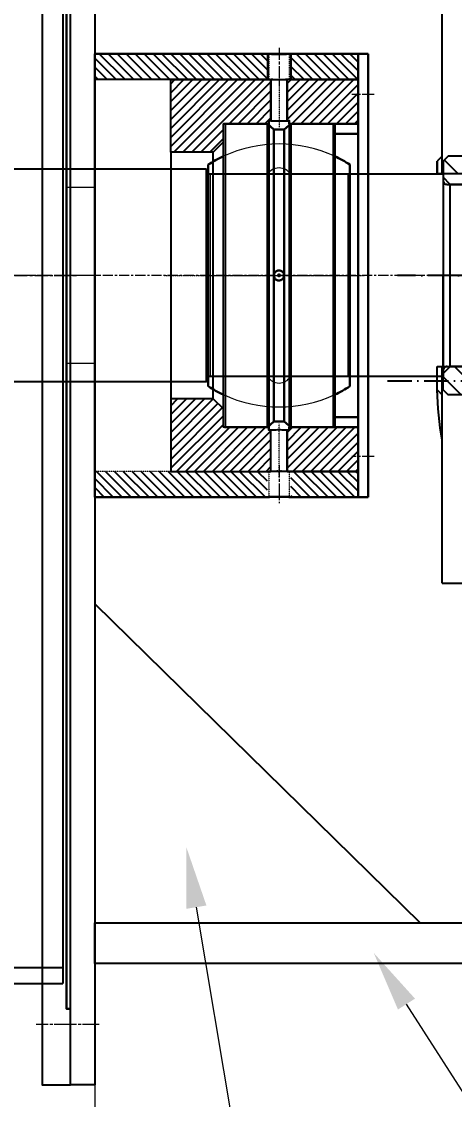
# Model space of a CAD drawing. Header units: inches. Extents: x 36705 to 45095, y -12195 to 29758.
# Drawn here: x 39638 to 39852, y 27892 to 28425 of the extents above; entities that cross this region are included whole.
import ezdxf

# ---------------------------------------------------------------- set-up
doc = ezdxf.new("R2010")
doc.units = ezdxf.units.IN
doc.header["$MEASUREMENT"] = 0
for name, pattern in [('ACAD_ISO10W100', [18, 12, -3, 0, -3]), ('AM_ISO08W050x2', [9, 6, -0.75, 1.5, -0.75]), ('CENTER', [2, 1.25, -0.25, 0.25, -0.25]), ('HIDDEN', [0.375, 0.25, -0.125])]:
    doc.linetypes.add(name, pattern=pattern)
doc.layers.get('Defpoints').update_dxf_attribs({"lineweight": 5})
for name, color, linetype, lineweight in [('2d ConnectionPoints', 7, 'Continuous', 50), ('AM_0', 7, 'Continuous', 30), ('AM_3', 6, 'HIDDEN', 15), ('AM_4', 3, 'Continuous', 15), ('AM_5', 3, 'Continuous', 15), ('AM_7', 4, 'CENTER', 15), ('AM_9', 253, 'Continuous', 0)]:
    doc.layers.add(name, color=color, linetype=linetype, lineweight=lineweight)
doc.layers.add('5剖面线层', color=2, linetype='Continuous')
doc.layers.add('noname', color=250, linetype='Continuous')
doc.styles.add('TCVN', font='times.ttf')
doc.dimstyles.new('Hien', dxfattribs={"dimtxt": 20, "dimasz": 15, "dimexe": 3, "dimexo": 3, "dimgap": 3, "dimtad": 1, "dimtoh": 1, "dimdec": 0, "dimzin": 0, "dimdsep": 46, "dimtxsty": 'TCVN', "dimcen": 0, "dimclrd": 8, "dimclre": 250, "dimclrt": 41, "dimadec": 0, "dimazin": 0, "dimtfac": 1, "dimtdec": 0, "dimtofl": 0, "dimtmove": 1, "dimatfit": 3, "dimfxl": 1, "dimtolj": 1, "dimtzin": 0, "dimlwd": 9, "dimlwe": 9, "dimarcsym": 0})
doc.dimstyles.new('Hien$0', dxfattribs={"dimtxt": 20, "dimasz": 17, "dimexe": 3, "dimexo": 3, "dimgap": 3, "dimtad": 1, "dimtoh": 1, "dimdec": 0, "dimzin": 0, "dimdsep": 46, "dimtxsty": 'TCVN', "dimcen": 0.09, "dimclrd": 8, "dimclre": 252, "dimclrt": 41, "dimadec": 0, "dimazin": 0, "dimtfac": 1, "dimtdec": 0, "dimtofl": 0, "dimtmove": 0, "dimatfit": 3, "dimfxl": 1, "dimtolj": 1, "dimtzin": 0, "dimlwd": 9, "dimlwe": 9, "dimarcsym": 0})
pattern_1 = [(45, (-9337.911, 27603.51), (-5.38815, 5.38815), [])]

# ---------------------------------------------------------------- blocks, each defined once
blk = doc.blocks.new('1_GE_100_ES_2RS_ir_0_in_SKF_GE_100_ES_2RS_4')
at = {"layer": 'AM_0'}
for p, q in [((-35, 54.77), (-35, -54.77)), ((35, 54.77), (35, -54.77))]:
    blk.add_line(p, q, dxfattribs=at)
for start, end in [(115.029, 122.579), (57.421, 64.971), (237.421, 244.971), (295.029, 302.579)]:
    blk.add_arc((0, 0), 65, start, end, dxfattribs=at)
at = {"layer": 'AM_7'}
blk.add_line((-38.5, 0), (38.5, 0), dxfattribs=at)
at = {"layer": 'AM_9'}
for p, q in [((-5.65, 50), (-34, 50)), ((-34, 50), (-34, -50)), ((-5.65, 50), (-5.65, -50)), ((34, 50), (5.65, 50)), ((5.65, 50), (5.65, -50)), ((34, 50), (34, -50)), ((-34, -50), (-5.65, -50)), ((5.65, -50), (34, -50))]:
    blk.add_line(p, q, dxfattribs=at)
for centre, radius, start, end in [((0, 0), 65, 64.971, 115.029), ((-34, 51), 1, 180, 270), ((0, 46.51), 6.64, 31.7187, 148.2813), ((34, 51), 1, 270, 360), ((0, 0), 2.5, 176.547, 191.5772), ((0, 0), 2.5, 74.2513, 90), ((0, 0), 2.5, 348.4479, 2.5024), ((-34, -51), 1, 90, 180), ((0, -46.51), 6.64, 211.7187, 328.2813), ((34, -51), 1, 0, 90), ((0, 0), 65, 244.971, 295.029)]:
    blk.add_arc(centre, radius, start, end, dxfattribs=at)
blk = doc.blocks.new('2_GE_100_ES_2RS_or_0_in_SKF_GE_100_ES_2RS_4')
at = {"layer": 'AM_0'}
for p, q in [((-5.75, 75), (-26.5, 75)), ((-2.5, 72.12), (-5.75, 75)), ((-5.75, 75), (-5.75, -75)), ((5.75, 75), (2.5, 72.12)), ((5.75, 75), (5.75, -75)), ((26.5, 75), (5.75, 75)), ((-27.5, 74), (-27.5, -74)), ((2.5, 72.12), (-2.5, 72.12)), ((-2.5, 72.12), (-2.5, -72.12)), ((2.5, 72.12), (2.5, -72.12)), ((27.5, 74), (27.5, -74)), ((-5.75, -75), (-2.5, -72.12)), ((-2.5, -72.12), (2.5, -72.12)), ((2.5, -72.12), (5.75, -75)), ((-26.5, -75), (-5.75, -75)), ((5.75, -75), (26.5, -75))]:
    blk.add_line(p, q, dxfattribs=at)
for points in [[(-2.5, 0), (-2.5, 0.02), (-2.46, 0.44), (-2.35, 0.85), (-2.18, 1.23), (-1.94, 1.58), (-1.65, 1.88), (-1.31, 2.13), (-0.93, 2.32), (-0.53, 2.44), (0, 2.5), (0.41, 2.47), (0.83, 2.36), (1.21, 2.19), (1.56, 1.95), (1.86, 1.67), (2.12, 1.33), (2.31, 0.96), (2.44, 0.55), (2.5, 0)], [(2.5, 0), (2.48, -0.29), (2.4, -0.7), (2.25, -1.09), (2.04, -1.45), (1.76, -1.78), (1.44, -2.04), (1.07, -2.26), (0.68, -2.4), (0.26, -2.49), (-0.15, -2.5), (-0.57, -2.43), (-0.97, -2.31), (-1.35, -2.11), (-1.68, -1.85), (-1.97, -1.54), (-2.2, -1.2), (-2.37, -0.8), (-2.47, -0.41), (-2.5, 0)]]:
    blk.add_lwpolyline(points, dxfattribs=at)
for centre, start, end in [((-26.5, 74), 90, 180), ((26.5, 74), 0, 90), ((-26.5, -74), 180, 270), ((26.5, -74), 270, 360)]:
    blk.add_arc(centre, 1, start, end, dxfattribs=at)
at = {"layer": 'AM_4'}
for p, q in [((-26.5, 75), (-26.5, -75)), ((26.5, 75), (26.5, -75))]:
    blk.add_line(p, q, dxfattribs=at)
at = {"layer": 'AM_9'}
for start, end in [(64.971, 115.029), (244.971, 295.029)]:
    blk.add_arc((0, 0), 65, start, end, dxfattribs=at)
blk = doc.blocks.new('LK')
at = {"layer": '2d ConnectionPoints'}
blk.add_point((22303.49, 33830.61), dxfattribs=at)
blk.add_point((22303.49, 33830.61), dxfattribs=at)
for name in ['2_GE_100_ES_2RS_or_0_in_SKF_GE_100_ES_2RS_4', '1_GE_100_ES_2RS_ir_0_in_SKF_GE_100_ES_2RS_4']:
    blk.add_blockref(name, (22303.49, 33830.61))
blk = doc.blocks.new('klfjds')
at = {"true_color": 0xf1eb1f}
h = blk.add_hatch(dxfattribs=at)
h.set_pattern_fill('ANSI31', color=2, scale=25, angle=90)
h.paths.add_polyline_path([(6021.43, 33210.59), (6021.43, 33197.89), (6106.65, 33197.89), (6106.65, 33210.59)])
h.paths.add_polyline_path([(6118.21, 33210.59), (6118.21, 33197.89), (6151.43, 33197.89), (6151.43, 33210.59)])
at = {"true_color": 0xcd2027}
h = blk.add_hatch(dxfattribs=at)
h.set_pattern_fill('ANSI31', color=242, scale=25)
edge = h.paths.add_edge_path()
edge.add_spline(control_points=[(6108.43, 33197.83), (6108.18, 33197.85), (6107.97, 33197.86), (6107.55, 33197.89), (6107.43, 33197.89), (6107.43, 33197.89)], knot_values=[2.26088, 2.26088, 2.26088, 2.26088, 2.379631, 2.379631, 2.568038, 2.568038, 2.568038, 2.568038], degree=3, periodic=0)
edge.add_line((6107.42, 33197.89), (6058.93, 33197.89))
edge.add_line((6058.93, 33197.89), (6058.93, 33162.09))
edge.add_line((6058.93, 33162.09), (6079.93, 33162.09))
edge.add_line((6079.93, 33162.09), (6084.93, 33167.09))
edge.add_line((6084.93, 33167.09), (6084.93, 33174.09))
edge.add_line((6084.93, 33174.09), (6084.93, 33176.09))
edge.add_line((6084.93, 33176.09), (6107.43, 33176.09))
edge.add_line((6107.43, 33176.09), (6107.43, 33177.59))
edge.add_line((6107.43, 33177.59), (6108.43, 33177.59))
edge.add_line((6108.43, 33177.59), (6108.43, 33197.83))
edge = h.paths.add_edge_path()
edge.add_spline(control_points=[(6117.43, 33197.89), (6117.43, 33197.89), (6117.3, 33197.89), (6116.89, 33197.86), (6116.68, 33197.85), (6116.43, 33197.83)], knot_values=[0.446468, 0.446468, 0.446468, 0.446468, 0.634867, 0.634867, 0.753618, 0.753618, 0.753618, 0.753618], degree=3, periodic=0)
edge.add_line((6116.43, 33197.83), (6116.43, 33177.59))
edge.add_line((6116.43, 33177.59), (6117.43, 33177.59))
edge.add_line((6117.43, 33177.59), (6117.43, 33176.09))
edge.add_line((6117.43, 33176.09), (6151.43, 33176.09))
edge.add_line((6151.43, 33176.09), (6151.43, 33197.89))
edge.add_line((6151.43, 33197.89), (6117.43, 33197.89))
edge = h.paths.add_edge_path()
edge.add_spline(control_points=[(6107.43, 33004.29), (6107.43, 33004.29), (6107.55, 33004.3), (6107.97, 33004.33), (6108.18, 33004.34), (6108.43, 33004.36)], knot_values=[0.446468, 0.446468, 0.446468, 0.446468, 0.634875, 0.634875, 0.753627, 0.753627, 0.753627, 0.753627], degree=3, periodic=0)
edge.add_line((6108.43, 33004.36), (6108.43, 33024.59))
edge.add_line((6108.43, 33024.59), (6107.43, 33024.59))
edge.add_line((6107.43, 33024.59), (6107.43, 33026.09))
edge.add_line((6107.43, 33026.09), (6084.93, 33026.09))
edge.add_line((6084.93, 33026.09), (6084.93, 33028.09))
edge.add_line((6084.93, 33028.09), (6084.93, 33035.1))
edge.add_line((6084.93, 33035.1), (6079.93, 33040.1))
edge.add_line((6079.93, 33040.1), (6058.93, 33040.1))
edge.add_line((6058.93, 33040.1), (6058.93, 33035.09))
edge.add_line((6058.93, 33035.09), (6058.93, 33004.29))
edge.add_line((6058.93, 33004.29), (6107.42, 33004.29))
edge = h.paths.add_edge_path()
edge.add_spline(control_points=[(6116.43, 33004.36), (6116.68, 33004.34), (6116.89, 33004.33), (6117.3, 33004.3), (6117.43, 33004.29), (6117.43, 33004.29)], knot_values=[2.26088, 2.26088, 2.26088, 2.26088, 2.379631, 2.379631, 2.568038, 2.568038, 2.568038, 2.568038], degree=3, periodic=0)
edge.add_line((6117.44, 33004.29), (6151.43, 33004.29))
edge.add_line((6151.43, 33004.29), (6151.43, 33026.09))
edge.add_line((6151.43, 33026.09), (6117.43, 33026.09))
edge.add_line((6117.43, 33026.09), (6117.43, 33024.59))
edge.add_line((6117.43, 33024.59), (6116.43, 33024.59))
edge.add_line((6116.43, 33024.59), (6116.43, 33004.36))
at = {"true_color": 0xf1eb1f}
h = blk.add_hatch(dxfattribs=at)
h.set_pattern_fill('ANSI31', color=2, scale=25, angle=90)
h.paths.add_polyline_path([(6106.65, 32991.59), (6021.43, 32991.59), (6021.43, 33004.29), (6106.65, 33004.29)])
h.paths.add_polyline_path([(6151.43, 32991.59), (6118.21, 32991.59), (6118.21, 33004.29), (6151.43, 33004.29)])
at = {"ltscale": 0.02}
for p, q in [((6108.43, 33177.59), (6108.43, 33197.89)), ((6116.43, 33177.59), (6116.43, 33197.89)), ((6151.43, 33197.89), (6116.43, 33197.89)), ((6151.43, 33197.89), (6151.43, 33004.29)), ((6107.43, 33177.59), (6107.43, 33024.59)), ((6108.43, 33177.59), (6107.43, 33177.59)), ((6117.43, 33177.59), (6116.43, 33177.59)), ((6117.43, 33177.59), (6117.43, 33024.59)), ((6107.43, 33176.09), (6084.93, 33176.09)), ((6084.93, 33026.09), (6084.93, 33176.09)), ((6151.43, 33176.09), (6117.43, 33176.09)), ((6107.43, 33026.09), (6084.93, 33026.09)), ((6108.43, 33024.59), (6107.43, 33024.59)), ((6108.43, 33004.29), (6108.43, 33024.59)), ((6116.43, 33004.29), (6116.43, 33024.59)), ((6117.43, 33024.59), (6116.43, 33024.59)), ((6151.43, 33026.09), (6117.43, 33026.09)), ((6151.43, 33004.29), (6116.43, 33004.29))]:
    blk.add_line(p, q, dxfattribs=at)
for p, q in [((6079.93, 33162.09), (6084.93, 33167.09)), ((6058.93, 33162.09), (6058.93, 33037.09)), ((6079.93, 33040.1), (6079.93, 33162.09)), ((6079.93, 33040.1), (6084.93, 33035.1))]:
    blk.add_line(p, q)
for points in [[(6021.43, 33210.59), (6106.65, 33210.59), (6106.65, 33197.89), (6021.43, 33197.89)], [(6151.43, 33210.59), (6118.21, 33210.59), (6118.21, 33197.89), (6151.43, 33197.89)]]:
    blk.add_lwpolyline(points, close=True)
for points in [[(6079.96, 33162.09), (6058.93, 33162.09), (6058.93, 33197.89), (6108.43, 33197.89), (6108.43, 33177.59), (6107.43, 33177.59), (6107.43, 33176.09), (6084.93, 33176.09), (6084.93, 33174.09), (6084.93, 33174.09), (6084.93, 33165.09)], [(6151.43, 33197.89), (6116.43, 33197.89)], [(6079.93, 33040.1), (6058.93, 33040.1), (6058.93, 33004.29), (6108.43, 33004.29), (6108.43, 33024.59), (6107.43, 33024.59), (6107.43, 33026.09), (6084.93, 33026.09), (6084.93, 33028.09), (6084.93, 33028.09), (6084.93, 33037.09)]]:
    blk.add_lwpolyline(points, dxfattribs=at)
for points, knots in [([(6116.43, 33197.89), (6116.43, 33197.89), (6116.33, 33197.89), (6115.92, 33197.87), (6115.61, 33197.85), (6114.9, 33197.82), (6114.45, 33197.81), (6113.47, 33197.79), (6112.93, 33197.78), (6111.93, 33197.78), (6111.39, 33197.79), (6110.41, 33197.81), (6109.96, 33197.82), (6109.25, 33197.85), (6108.94, 33197.87), (6108.53, 33197.89), (6108.43, 33197.89), (6108.43, 33197.89)], [0.602832, 0.602832, 0.602832, 0.602832, 0.75354, 0.75354, 0.904248, 0.904248, 1.054956, 1.054956, 1.205664, 1.205664, 1.356372, 1.356372, 1.50708, 1.50708, 1.657788, 1.657788, 1.808496, 1.808496, 1.808496, 1.808496]), ([(6108.43, 33177.59), (6108.43, 33177.59), (6108.53, 33177.58), (6108.94, 33177.56), (6109.25, 33177.54), (6109.96, 33177.5), (6110.41, 33177.48), (6111.39, 33177.45), (6111.93, 33177.44), (6112.93, 33177.44), (6113.47, 33177.45), (6114.45, 33177.48), (6114.9, 33177.5), (6115.61, 33177.54), (6115.92, 33177.56), (6116.33, 33177.58), (6116.43, 33177.59), (6116.43, 33177.59)], [0.602936, 0.602936, 0.602936, 0.602936, 0.753669, 0.753669, 0.904403, 0.904403, 1.055137, 1.055137, 1.205871, 1.205871, 1.356605, 1.356605, 1.507339, 1.507339, 1.658073, 1.658073, 1.808807, 1.808807, 1.808807, 1.808807]), ([(6116.43, 33024.59), (6116.43, 33024.59), (6116.33, 33024.6), (6115.92, 33024.63), (6115.61, 33024.65), (6114.9, 33024.68), (6114.45, 33024.7), (6113.47, 33024.73), (6112.93, 33024.74), (6111.93, 33024.74), (6111.39, 33024.73), (6110.41, 33024.7), (6109.96, 33024.68), (6109.25, 33024.65), (6108.94, 33024.63), (6108.53, 33024.6), (6108.43, 33024.59), (6108.43, 33024.59)], [0.602936, 0.602936, 0.602936, 0.602936, 0.753669, 0.753669, 0.904403, 0.904403, 1.055137, 1.055137, 1.205871, 1.205871, 1.356605, 1.356605, 1.507339, 1.507339, 1.658073, 1.658073, 1.808807, 1.808807, 1.808807, 1.808807]), ([(6108.43, 33004.29), (6108.43, 33004.29), (6108.53, 33004.3), (6108.94, 33004.32), (6109.25, 33004.34), (6109.96, 33004.36), (6110.41, 33004.38), (6111.39, 33004.4), (6111.93, 33004.41), (6112.93, 33004.41), (6113.47, 33004.4), (6114.45, 33004.38), (6114.9, 33004.36), (6115.61, 33004.34), (6115.92, 33004.32), (6116.33, 33004.3), (6116.43, 33004.29), (6116.43, 33004.29)], [0.602832, 0.602832, 0.602832, 0.602832, 0.75354, 0.75354, 0.904248, 0.904248, 1.054956, 1.054956, 1.205664, 1.205664, 1.356372, 1.356372, 1.50708, 1.50708, 1.657788, 1.657788, 1.808496, 1.808496, 1.808496, 1.808496])]:
    blk.add_open_spline(points, degree=3, knots=knots, dxfattribs=at)
at = {"layer": 'AM_0'}
for p, q in [((6124.43, 33210.59), (6021.43, 33210.59)), ((6107.43, 33210.59), (6021.43, 33210.59)), ((6021.43, 33210.59), (6021.43, 32991.59)), ((6151.43, 33210.59), (6117.43, 33210.59)), ((6151.43, 33210.59), (6151.43, 32991.59)), ((6107.43, 32991.59), (6021.43, 32991.59)), ((6151.43, 32991.59), (6117.43, 32991.59))]:
    blk.add_line(p, q, dxfattribs=at)
blk.add_lwpolyline([(6116.43, 33197.89), (6116.43, 33177.59), (6117.43, 33177.59), (6117.43, 33176.09), (6151.43, 33176.09), (6151.43, 33197.89)], dxfattribs=at)
blk.add_lwpolyline([(6151.43, 33026.09), (6117.43, 33026.09), (6117.43, 33024.59), (6116.43, 33024.59), (6116.43, 33004.29), (6151.43, 33004.29)], close=True, dxfattribs=at)
for points, knots in [([(6112.43, 33210.45), (6111.8, 33210.45), (6111.13, 33210.45), (6109.9, 33210.48), (6109.34, 33210.5), (6108.45, 33210.54), (6108.07, 33210.56), (6107.55, 33210.59), (6107.43, 33210.59), (6107.43, 33210.59)], [0, 0, 0, 0, 0.1883912, 0.1883912, 0.3767823, 0.3767823, 0.5651734, 0.5651734, 0.7535645, 0.7535645, 0.7535645, 0.7535645]), ([(6117.43, 33210.59), (6117.43, 33210.59), (6117.3, 33210.59), (6116.79, 33210.56), (6116.41, 33210.54), (6115.52, 33210.5), (6114.96, 33210.48), (6113.73, 33210.45), (6113.06, 33210.45), (6112.43, 33210.45)], [2.2606934, 2.2606934, 2.2606934, 2.2606934, 2.4490845, 2.4490845, 2.6374756, 2.6374756, 2.8258667, 2.8258667, 3.0142579, 3.0142579, 3.0142579, 3.0142579]), ([(6107.43, 32991.59), (6107.43, 32991.59), (6107.55, 32991.6), (6108.07, 32991.63), (6108.45, 32991.65), (6109.34, 32991.69), (6109.9, 32991.71), (6111.13, 32991.74), (6111.8, 32991.74), (6112.43, 32991.74)], [2.2606934, 2.2606934, 2.2606934, 2.2606934, 2.4490845, 2.4490845, 2.6374756, 2.6374756, 2.8258667, 2.8258667, 3.0142579, 3.0142579, 3.0142579, 3.0142579]), ([(6112.43, 32991.74), (6113.06, 32991.74), (6113.73, 32991.74), (6114.96, 32991.71), (6115.52, 32991.69), (6116.41, 32991.65), (6116.79, 32991.63), (6117.3, 32991.6), (6117.43, 32991.59), (6117.43, 32991.59)], [0, 0, 0, 0, 0.1883912, 0.1883912, 0.3767823, 0.3767823, 0.5651734, 0.5651734, 0.7535645, 0.7535645, 0.7535645, 0.7535645])]:
    blk.add_open_spline(points, degree=3, knots=knots, dxfattribs=at)
at = {"layer": 'AM_3', "ltscale": 0.02}
for p, q in [((6107.43, 33210.59), (6107.43, 33197.89)), ((6117.43, 33210.59), (6117.43, 33197.89)), ((6124.43, 33197.89), (6021.43, 33197.89)), ((6107.43, 33197.89), (6021.43, 33197.89)), ((6151.43, 33197.89), (6117.43, 33197.89)), ((6107.43, 33004.29), (6021.43, 33004.29)), ((6107.43, 33004.29), (6107.43, 32991.59)), ((6117.43, 33004.29), (6117.43, 32991.59)), ((6151.43, 33004.29), (6117.43, 33004.29))]:
    blk.add_line(p, q, dxfattribs=at)
at = {"layer": 'AM_3', "ltscale": 0.02027}
for points, knots in [([(6107.43, 33197.89), (6107.43, 33197.89), (6107.55, 33197.89), (6108.07, 33197.85), (6108.45, 33197.83), (6109.34, 33197.79), (6109.9, 33197.76), (6111.13, 33197.73), (6111.8, 33197.72), (6112.43, 33197.72)], [2.2608796, 2.2608796, 2.2608796, 2.2608796, 2.4492861, 2.4492861, 2.6376927, 2.6376927, 2.8260994, 2.8260994, 3.0145061, 3.0145061, 3.0145061, 3.0145061]), ([(6112.43, 33197.72), (6113.06, 33197.72), (6113.73, 33197.73), (6114.96, 33197.76), (6115.52, 33197.79), (6116.41, 33197.83), (6116.79, 33197.85), (6117.3, 33197.89), (6117.43, 33197.89), (6117.43, 33197.89)], [0, 0, 0, 0, 0.1884067, 0.1884067, 0.3768134, 0.3768134, 0.56522, 0.56522, 0.7536265, 0.7536265, 0.7536265, 0.7536265]), ([(6112.43, 33004.47), (6111.8, 33004.47), (6111.13, 33004.46), (6109.9, 33004.42), (6109.34, 33004.4), (6108.45, 33004.36), (6108.07, 33004.34), (6107.55, 33004.3), (6107.43, 33004.29), (6107.43, 33004.29)], [0, 0, 0, 0, 0.1884067, 0.1884067, 0.3768134, 0.3768134, 0.56522, 0.56522, 0.7536265, 0.7536265, 0.7536265, 0.7536265]), ([(6117.43, 33004.29), (6117.43, 33004.29), (6117.3, 33004.3), (6116.79, 33004.34), (6116.41, 33004.36), (6115.52, 33004.4), (6114.96, 33004.42), (6113.73, 33004.46), (6113.06, 33004.47), (6112.43, 33004.47)], [2.2608796, 2.2608796, 2.2608796, 2.2608796, 2.4492861, 2.4492861, 2.6376927, 2.6376927, 2.8260994, 2.8260994, 3.0145061, 3.0145061, 3.0145061, 3.0145061])]:
    blk.add_open_spline(points, degree=3, knots=knots, dxfattribs=at)
at = {"layer": 'AM_7', "linetype": 'AM_ISO08W050x2'}
for p, q in [((6112.43, 33213.59), (6112.43, 33194.89)), ((6112.43, 33007.29), (6112.43, 32988.59))]:
    blk.add_line(p, q, dxfattribs=at)
at = {"layer": 'AM_7', "ltscale": 0.005}
for p, q in [((6112.43, 33202.48), (6112.43, 33174.44)), ((6112.43, 33001.41), (6112.43, 33027.74))]:
    blk.add_line(p, q, dxfattribs=at)
at = {"layer": 'AM_7', "ltscale": 0.01}
blk.add_line((6055.93, 33101.09), (6154.43, 33101.09), dxfattribs=at)
blk = doc.blocks.new('lkfjd')
at = {"layer": 'AM_0'}
for p, q in [((6777.38, 33210.59), (6772.38, 33210.59)), ((6772.38, 33210.59), (6772.38, 33176.09)), ((6772.38, 33210.59), (6772.38, 33031.09)), ((6777.38, 33101.09), (6777.38, 33210.59)), ((6760.88, 33026.09), (6760.88, 33176.09)), ((6772.38, 33176.09), (6760.88, 33176.09)), ((6772.38, 33171.09), (6760.88, 33171.09)), ((6777.38, 32991.59), (6777.38, 33101.09)), ((6772.38, 33031.09), (6760.88, 33031.09)), ((6772.38, 33026.09), (6760.88, 33026.09)), ((6772.38, 33026.09), (6772.38, 32991.59)), ((6777.38, 32991.59), (6772.38, 32991.59))]:
    blk.add_line(p, q, dxfattribs=at)
at = {"layer": 'AM_3', "ltscale": 0.02}
for p, q in [((6777.38, 33151.09), (6772.38, 33151.09)), ((6777.38, 33051.09), (6772.38, 33051.09))]:
    blk.add_line(p, q, dxfattribs=at)
at = {"layer": 'AM_7', "linetype": 'AM_ISO08W050x2'}
for p, q in [((6780.38, 33190.59), (6769.38, 33190.59)), ((6780.38, 33011.59), (6769.38, 33011.59))]:
    blk.add_line(p, q, dxfattribs=at)
blk = doc.blocks.new('lkfjsd')
for name, p in [('klfjds', (0, 0)), ('lkfjd', (-620.95, 0)), ('LK', (-16191.06, -729.52))]:
    blk.add_blockref(name, p)
blk = doc.blocks.new('*D46')
at = {"color": 250, "lineweight": 9, "transparency": 16777216}
for p, q in [((40199.59, 28240.32), (40199.59, 27526.27)), ((38423, 28220.45), (38423, 27526.27))]:
    blk.add_line(p, q, dxfattribs=at)
at = {"color": 8, "lineweight": 9, "transparency": 16777216}
blk.add_line((38442.5, 27530.17), (40180.09, 27530.17), dxfattribs=at)
at = {"color": 8, "transparency": 16777216}
for points in [[(38442.5, 27533.42), (38442.5, 27526.92), (38423, 27530.17)], [(40180.09, 27533.42), (40180.09, 27526.92), (40199.59, 27530.17)]]:
    blk.add_solid(points, dxfattribs=at)
at = {"layer": 'Defpoints', "color": 0, "transparency": 16777216}
for p in [(40199.59, 28244.22), (38423, 28224.35), (40199.59, 27530.17)]:
    blk.add_point(p, dxfattribs=at)
at = {"color": 41, "transparency": 16777216, "insert": (39311.29, 27547.33), "char_height": 26, "attachment_point": 5, "style": 'TCVN'}
blk.add_mtext('\\A1;1777', dxfattribs=at)
blk = doc.blocks.new('bhgshdfh')
at = {"layer": '5剖面线层'}
h = blk.add_hatch(dxfattribs=at)
h.set_pattern_fill('ANSI31', color=0, scale=2.4, style=0)
h.set_pattern_definition(pattern_1)
edge = h.paths.add_edge_path()
edge.add_line((-9175.14, 27998.86), (-9175.14, 28004.96))
edge.add_line((-9172.64, 28007.46), (-9175.14, 28004.96))
edge.add_line((-9172.64, 28007.46), (-9138.14, 28007.46))
edge.add_line((-8825.14, 27998.86), (-9175.14, 27998.86))
edge.add_line((-9094.14, 28013.46), (-9094.64, 28012.96))
edge.add_line((-9094.64, 28008.96), (-9094.64, 28012.96))
edge.add_line((-9080.64, 28014.46), (-9012.14, 28014.46))
edge.add_line((-9080.64, 28013.46), (-9080.64, 28014.46))
edge.add_line((-9094.14, 28013.46), (-9080.64, 28013.46))
edge.add_line((-9137.14, 28008.46), (-9095.14, 28008.46))
edge.add_line((-9137.14, 28008.46), (-9138.14, 28007.46))
edge.add_arc((-9095.14, 28008.96), 0.5, 270, 360)
edge.add_line((-9011.64, 28013.96), (-9011.64, 28009.96))
edge.add_line((-9011.14, 28009.46), (-8908.64, 28009.46))
edge.add_line((-8908.64, 28009.46), (-8908.64, 28008.76))
edge.add_line((-8908.34, 28008.46), (-8863.64, 28008.46))
edge.add_line((-9012.14, 28014.46), (-9011.64, 28013.96))
edge.add_arc((-9011.14, 28009.96), 0.5, 180, 270)
edge.add_arc((-8908.34, 28008.76), 0.3, 180, 270)
edge.add_line((-8862.64, 28007.46), (-8827.64, 28007.46))
edge.add_line((-8863.64, 28008.46), (-8862.64, 28007.46))
edge.add_line((-8827.64, 28007.46), (-8825.14, 28004.96))
edge.add_line((-8825.14, 27998.86), (-8825.14, 28004.96))
at = {"layer": 'noname'}
h = blk.add_hatch(dxfattribs=at)
h.set_pattern_fill('ANSI31', color=0, scale=2.4, style=0)
h.set_pattern_definition(pattern_1)
h.paths.add_polyline_path([(-9137.14, 27888.46), (-9095.14, 27888.46), (-9094.95, 27888.42), (-9094.79, 27888.31), (-9094.68, 27888.15), (-9094.64, 27887.96), (-9094.64, 27883.96), (-9094.14, 27883.46), (-9080.64, 27883.46), (-9080.64, 27882.46), (-9012.14, 27882.46), (-9011.64, 27882.96), (-9011.64, 27886.96), (-9011.6, 27887.15), (-9011.49, 27887.31), (-9011.33, 27887.42), (-9011.14, 27887.46), (-8908.64, 27887.46), (-8908.64, 27887.96), (-8908.6, 27888.15), (-8908.49, 27888.31), (-8908.33, 27888.42), (-8908.14, 27888.46), (-8863.64, 27888.46), (-8862.64, 27889.46), (-8827.64, 27889.46), (-8825.14, 27891.96), (-8825.14, 27899.96), (-8828.64, 27903.46), (-8858.99, 27903.46), (-8858.99, 27901.71), (-8862.14, 27901.71), (-8862.14, 27903.46), (-8915.14, 27903.46), (-8915.14, 27902.96), (-9085.14, 27902.96), (-9085.14, 27903.46), (-9138.14, 27903.46), (-9138.14, 27901.71), (-9141.29, 27901.71), (-9141.29, 27903.46), (-9171.64, 27903.46), (-9175.14, 27899.96), (-9175.14, 27891.96), (-9172.64, 27889.46), (-9138.14, 27889.46)])
at = {"color": 0}
for p, q in [((-9175.14, 27998.86), (-9175.14, 28004.96)), ((-8825.14, 27998.86), (-8825.14, 28004.96)), ((-8825.14, 27998.86), (-9175.14, 27998.86)), ((-9085.14, 27935.96), (-9085.14, 27960.96)), ((-8915.14, 27935.96), (-8915.14, 27960.96)), ((-8862.14, 27935.96), (-8862.14, 27960.96)), ((-8858.99, 27935.96), (-8858.99, 27960.96)), ((-8828.64, 27935.96), (-8828.64, 27960.96))]:
    blk.add_line(p, q, dxfattribs=at)
at = {"color": 0, "linetype": 'Continuous'}
for p, q in [((-9178.14, 28002.99), (-9177.67, 28003.46)), ((-9178.14, 27948.46), (-9178.14, 28003.46)), ((-9178.14, 28003.46), (-9175.14, 28003.46)), ((-9178.14, 28000.87), (-9177.14, 28001.87)), ((-9177.14, 28000.65), (-9178.14, 28001.65)), ((-9176.83, 28002.46), (-9177.83, 28003.46)), ((-9177.14, 27948.46), (-9177.14, 28002.46)), ((-9177.14, 28002.46), (-9176.14, 28002.46)), ((-9177.14, 28002.41), (-9176.14, 28002.41)), ((-9177.14, 28002.31), (-9176.14, 28002.31)), ((-9177.14, 28002.21), (-9176.14, 28002.21)), ((-9177.14, 28002.11), (-9176.14, 28002.11)), ((-9177.14, 28002.01), (-9176.14, 28002.01)), ((-9177.14, 28001.91), (-9176.14, 28001.91)), ((-9177.14, 28001.81), (-9176.14, 28001.81)), ((-9177.14, 28001.71), (-9176.14, 28001.71)), ((-9177.14, 28001.61), (-9176.14, 28001.61)), ((-9177.14, 28001.51), (-9176.14, 28001.51)), ((-9177.14, 28001.41), (-9176.14, 28001.41)), ((-9177.14, 28001.31), (-9176.14, 28001.31)), ((-9177.14, 28001.21), (-9176.14, 28001.21)), ((-9177.14, 28001.11), (-9176.14, 28001.11)), ((-9177.14, 28001.01), (-9176.14, 28001.01)), ((-9177.14, 28000.91), (-9176.14, 28000.91)), ((-9177.14, 28000.81), (-9176.14, 28000.81)), ((-9177.14, 28000.71), (-9176.14, 28000.71)), ((-9177.14, 28000.61), (-9176.14, 28000.61)), ((-9177.14, 28000.51), (-9176.14, 28000.51)), ((-9177.14, 28000.41), (-9176.14, 28000.41)), ((-9177.14, 28000.31), (-9176.14, 28000.31)), ((-9177.14, 28000.21), (-9176.14, 28000.21)), ((-9177.14, 28000.11), (-9176.14, 28000.11)), ((-9177.14, 28000.01), (-9176.14, 28000.01)), ((-9177.14, 27999.91), (-9176.14, 27999.91)), ((-9177.14, 27999.81), (-9176.14, 27999.81)), ((-9176.55, 28002.46), (-9175.55, 28003.46)), ((-9176.14, 28002.46), (-9176.14, 27992.46)), ((-9175.14, 28000.77), (-9176.14, 28001.77)), ((-9176.14, 28000.75), (-9175.14, 28001.75)), ((-9175.14, 28002.89), (-9175.71, 28003.46)), ((-9175.14, 28003.46), (-9175.14, 27993.46)), ((-9178.14, 27948.46), (-9178.14, 27893.46)), ((-9177.14, 27948.46), (-9177.14, 27894.46)), ((-9176.14, 27894.46), (-9176.14, 27904.46)), ((-9175.14, 27893.46), (-9175.14, 27903.46)), ((-9178.14, 27899.04), (-9177.14, 27900.04)), ((-9177.14, 27898.82), (-9178.14, 27899.82)), ((-9178.14, 27896.92), (-9177.14, 27897.92)), ((-9177.14, 27896.7), (-9178.14, 27897.7)), ((-9177.14, 27899), (-9176.14, 27899)), ((-9177.14, 27898.9), (-9176.14, 27898.9)), ((-9177.14, 27898.8), (-9176.14, 27898.8)), ((-9177.14, 27898.7), (-9176.14, 27898.7)), ((-9177.14, 27898.6), (-9176.14, 27898.6)), ((-9177.14, 27898.5), (-9176.14, 27898.5)), ((-9177.14, 27898.4), (-9176.14, 27898.4)), ((-9177.14, 27898.3), (-9176.14, 27898.3)), ((-9177.14, 27898.2), (-9176.14, 27898.2)), ((-9177.14, 27898.1), (-9176.14, 27898.1)), ((-9177.14, 27898), (-9176.14, 27898)), ((-9177.14, 27897.9), (-9176.14, 27897.9)), ((-9177.14, 27897.8), (-9176.14, 27897.8)), ((-9177.14, 27897.7), (-9176.14, 27897.7)), ((-9177.14, 27897.6), (-9176.14, 27897.6)), ((-9177.14, 27897.5), (-9176.14, 27897.5)), ((-9175.14, 27898.94), (-9176.14, 27899.94)), ((-9176.14, 27898.92), (-9175.14, 27899.92)), ((-9175.14, 27896.82), (-9176.14, 27897.82)), ((-9176.14, 27896.8), (-9175.14, 27897.8)), ((-9178.14, 27894.8), (-9177.14, 27895.8)), ((-9177.14, 27894.58), (-9178.14, 27895.58)), ((-9178.14, 27893.46), (-9178.14, 27893.46)), ((-9178.14, 27893.46), (-9175.14, 27893.46)), ((-9177.36, 27893.46), (-9176.36, 27894.46)), ((-9177.14, 27897.4), (-9176.14, 27897.4)), ((-9177.14, 27897.3), (-9176.14, 27897.3)), ((-9177.14, 27897.2), (-9176.14, 27897.2)), ((-9177.14, 27897.1), (-9176.14, 27897.1)), ((-9177.14, 27897), (-9176.14, 27897)), ((-9177.14, 27896.9), (-9176.14, 27896.9)), ((-9177.14, 27896.8), (-9176.14, 27896.8)), ((-9177.14, 27896.7), (-9176.14, 27896.7)), ((-9177.14, 27896.6), (-9176.14, 27896.6)), ((-9177.14, 27896.5), (-9176.14, 27896.5)), ((-9177.14, 27896.4), (-9176.14, 27896.4)), ((-9177.14, 27896.3), (-9176.14, 27896.3)), ((-9177.14, 27896.2), (-9176.14, 27896.2)), ((-9177.14, 27896.1), (-9176.14, 27896.1)), ((-9177.14, 27896), (-9176.14, 27896)), ((-9177.14, 27895.9), (-9176.14, 27895.9)), ((-9177.14, 27895.8), (-9176.14, 27895.8)), ((-9177.14, 27895.7), (-9176.14, 27895.7)), ((-9177.14, 27895.6), (-9176.14, 27895.6)), ((-9177.14, 27895.5), (-9176.14, 27895.5)), ((-9177.14, 27895.4), (-9176.14, 27895.4)), ((-9177.14, 27895.3), (-9176.14, 27895.3)), ((-9177.14, 27895.2), (-9176.14, 27895.2)), ((-9177.14, 27895.1), (-9176.14, 27895.1)), ((-9177.14, 27895), (-9176.14, 27895)), ((-9177.14, 27894.9), (-9176.14, 27894.9)), ((-9177.14, 27894.8), (-9176.14, 27894.8)), ((-9177.14, 27894.7), (-9176.14, 27894.7)), ((-9177.14, 27894.6), (-9176.14, 27894.6)), ((-9177.14, 27894.5), (-9176.14, 27894.5)), ((-9177.14, 27894.46), (-9176.14, 27894.46)), ((-9176.02, 27893.46), (-9177.02, 27894.46)), ((-9175.14, 27894.7), (-9176.14, 27895.7)), ((-9176.14, 27894.68), (-9175.14, 27895.68)), ((-9175.24, 27893.46), (-9175.14, 27893.56))]:
    blk.add_line(p, q, dxfattribs=at)
at = {"layer": 'noname', "color": 0, "linetype": 'Continuous'}
for p, q in [((-9094.14, 28013.46), (-9094.64, 28012.96)), ((-9094.64, 28008.96), (-9094.64, 28012.96)), ((-9094.14, 28013.46), (-9080.64, 28013.46)), ((-9080.64, 28014.46), (-9012.14, 28014.46)), ((-9080.64, 28013.46), (-9080.64, 28014.46)), ((-9012.14, 28014.46), (-9011.64, 28013.96)), ((-9011.64, 28013.96), (-9011.64, 28009.96)), ((-9011.14, 28009.46), (-8908.64, 28009.46)), ((-8908.64, 28009.46), (-8908.64, 28008.76)), ((-9172.64, 28007.46), (-9175.14, 28004.96)), ((-9175.14, 27948.46), (-9175.14, 28004.96)), ((-9172.64, 28007.46), (-9138.14, 28007.46)), ((-9137.14, 28008.46), (-9138.14, 28007.46)), ((-9138.14, 28007.46), (-9138.14, 28007.46)), ((-9137.14, 28008.46), (-9095.14, 28008.46)), ((-8908.34, 28008.46), (-8863.64, 28008.46)), ((-8863.64, 28008.46), (-8862.64, 28007.46)), ((-8862.64, 28007.46), (-8862.64, 28007.46)), ((-8862.64, 28007.46), (-8827.64, 28007.46)), ((-8827.64, 28007.46), (-8825.14, 28004.96)), ((-8825.14, 28004.96), (-8825.14, 27948.46)), ((-9175.14, 27993.46), (-9085.14, 27993.46)), ((-9085.14, 27993.96), (-8915.14, 27993.96)), ((-9085.14, 27993.46), (-9085.14, 27993.96)), ((-9085.14, 27993.46), (-9085.14, 27960.96)), ((-8915.14, 27993.96), (-8915.14, 27993.46)), ((-8915.14, 27993.46), (-8862.14, 27993.46)), ((-8915.14, 27993.46), (-8915.14, 27960.96)), ((-8862.14, 27993.46), (-8862.14, 27995.21)), ((-8862.14, 27995.21), (-8858.99, 27995.21)), ((-8862.14, 27993.46), (-8862.14, 27960.96)), ((-8858.99, 27995.21), (-8858.99, 27993.46)), ((-8858.99, 27993.46), (-8828.64, 27993.46)), ((-8858.99, 27993.46), (-8858.99, 27960.96)), ((-8828.64, 27993.46), (-8825.14, 27996.96)), ((-8828.64, 27960.96), (-8828.64, 27993.46)), ((-9175.14, 27948.46), (-9175.14, 27891.96)), ((-8825.14, 27891.96), (-8825.14, 27948.46)), ((-9085.14, 27935.96), (-9085.14, 27902.96)), ((-8915.14, 27935.96), (-8915.14, 27903.46)), ((-8862.14, 27903.46), (-8862.14, 27935.96)), ((-8858.99, 27903.46), (-8858.99, 27935.96)), ((-8828.64, 27903.46), (-8828.64, 27935.96)), ((-9175.14, 27903.46), (-9085.14, 27903.46)), ((-9085.14, 27903.46), (-9085.14, 27902.96)), ((-9085.14, 27902.96), (-8915.14, 27902.96)), ((-8915.14, 27902.96), (-8915.14, 27903.46)), ((-8915.14, 27903.46), (-8862.14, 27903.46)), ((-8862.14, 27903.46), (-8862.14, 27901.71)), ((-8858.99, 27901.71), (-8858.99, 27903.46)), ((-8858.99, 27903.46), (-8828.64, 27903.46)), ((-8828.64, 27903.46), (-8825.14, 27899.96)), ((-8862.14, 27901.71), (-8858.99, 27901.71)), ((-9172.64, 27889.46), (-9175.14, 27891.96)), ((-9172.64, 27889.46), (-9138.14, 27889.46)), ((-9138.14, 27889.46), (-9138.14, 27889.46)), ((-9138.14, 27889.46), (-9137.14, 27888.46)), ((-9137.14, 27888.46), (-9095.14, 27888.46)), ((-9094.64, 27887.96), (-9094.64, 27883.96)), ((-9011.64, 27882.96), (-9011.64, 27886.96)), ((-9011.14, 27887.46), (-8908.64, 27887.46)), ((-8908.64, 27887.46), (-8908.64, 27887.96)), ((-8908.14, 27888.46), (-8863.64, 27888.46)), ((-8863.64, 27888.46), (-8862.64, 27889.46)), ((-8862.64, 27889.46), (-8862.64, 27889.46)), ((-8862.64, 27889.46), (-8827.64, 27889.46)), ((-8825.14, 27891.96), (-8827.64, 27889.46)), ((-9094.14, 27883.46), (-9094.64, 27883.96)), ((-9094.14, 27883.46), (-9080.64, 27883.46)), ((-9080.64, 27883.46), (-9080.64, 27882.46)), ((-9080.64, 27882.46), (-9012.14, 27882.46)), ((-9011.64, 27882.96), (-9012.14, 27882.46))]:
    blk.add_line(p, q, dxfattribs=at)
at = {"layer": 'noname', "color": 1, "linetype": 'ACAD_ISO10W100'}
blk.add_line((-9180.14, 27948.46), (-8820.14, 27948.46), dxfattribs=at)
at = {"layer": 'noname', "color": 0, "linetype": 'Continuous'}
for centre, radius, start, end in [((-9011.14, 28009.96), 0.5, 180, 270), ((-9095.14, 28008.96), 0.5, 270, 0), ((-8908.34, 28008.76), 0.3, 180, 270), ((-9095.14, 27887.96), 0.5, 0, 90), ((-9011.14, 27886.96), 0.5, 90, 180), ((-8908.14, 27887.96), 0.5, 90, 180)]:
    blk.add_arc(centre, radius, start, end, dxfattribs=at)
blk = doc.blocks.new('ghsfhsh')
at = {"color": 0}
blk.add_line((9340.88, 28149.33), (9340.88, 28155.43), dxfattribs=at)
for p, q in [((9340.88, 28149.33), (8984.88, 28149.33)), ((9340.88, 28053.93), (8984.88, 28053.93))]:
    blk.add_line(p, q)
at = {"layer": 'noname', "color": 0}
for p, q in [((9338.38, 28149.33), (9338.38, 28250.93)), ((9338.38, 27946.93), (9338.38, 28053.93))]:
    blk.add_line(p, q, dxfattribs=at)
at = {"layer": 'noname', "color": 0, "linetype": 'Continuous'}
for p, q in [((9338.38, 28157.93), (9340.88, 28155.43)), ((9340.88, 28155.43), (9340.88, 28149.33)), ((9340.88, 28042.43), (9340.88, 28053.93)), ((9340.88, 28042.43), (9338.38, 28039.93)), ((9338.38, 27946.93), (9303.88, 27946.93))]:
    blk.add_line(p, q, dxfattribs=at)
at = {"layer": 'noname', "color": 1, "linetype": 'ACAD_ISO10W100'}
for p, q in [((8971.35, 28098.93), (9360.46, 28098.93)), ((9365.28, 28046.93), (8962.39, 28046.93))]:
    blk.add_line(p, q, dxfattribs=at)
at = {"layer": 'noname', "color": 0, "linetype": 'Continuous'}
for start, end in [(359.9662, 0.0338), (350.3036, 358.5071)]:
    blk.add_arc((9165.88, 28046.93), 175, start, end, dxfattribs=at)
blk.add_blockref('bhgshdfh', (18163.02, 150.47))
blk = doc.blocks.new('hdhdhg')
at = {"ltscale": 0.02}
for p, q in [((-5882.82, 26520.18), (-7107.43, 26520.18)), ((-5882.82, 26520.18), (-5882.73, 26415.18)), ((-5881.82, 26519.18), (-5882.82, 26520.18)), ((-5881.73, 26416.18), (-5881.82, 26519.18)), ((-5817.82, 26517.68), (-5881.82, 26517.68)), ((-5881.82, 26517.68), (-5881.82, 26517.68)), ((-5765.82, 26517.68), (-5817.82, 26517.68)), ((-5765.82, 26517.68), (-5765.82, 26417.68)), ((-5763.83, 26512.68), (-5451.82, 26512.68)), ((-5763.79, 26422.68), (-5451.82, 26422.68)), ((-5765.82, 26417.68), (-5881.73, 26417.68)), ((-5882.73, 26415.18), (-7107.43, 26415.18)), ((-5881.73, 26416.18), (-5882.73, 26415.18))]:
    blk.add_line(p, q, dxfattribs=at)
blk.add_line((-5765.82, 26417.68), (-5765.82, 26422.68))
for centre, start, end in [((-5763.82, 26514.68), 180, 270.2162), ((-5763.79, 26420.68), 89.8355, 180.0516)]:
    blk.add_arc(centre, 2, start, end)
at = {"layer": 'AM_7', "color": 2, "ltscale": 4}
blk.add_line((-5440.83, 26467.68), (-7182.41, 26467.68), dxfattribs=at)
blk = doc.blocks.new('hsdhdhfg')
blk.add_blockref('hdhdhg', (0, 0))
blk = doc.blocks.new('*D59')
at = {"color": 250, "lineweight": 9, "transparency": 16777216}
for p, q in [((39674.59, 27955.32), (39674.59, 27858.55)), ((40150, 27955.32), (40150, 27858.55))]:
    blk.add_line(p, q, dxfattribs=at)
at = {"color": 8, "lineweight": 9, "transparency": 16777216}
blk.add_line((39694.09, 27862.45), (40130.5, 27862.45), dxfattribs=at)
at = {"color": 8, "transparency": 16777216}
for points in [[(39694.09, 27865.7), (39694.09, 27859.2), (39674.59, 27862.45)], [(40130.5, 27865.7), (40130.5, 27859.2), (40150, 27862.45)]]:
    blk.add_solid(points, dxfattribs=at)
at = {"layer": 'Defpoints', "color": 0, "transparency": 16777216}
for p in [(39674.59, 27959.22), (40150, 27959.22), (40150, 27862.45)]:
    blk.add_point(p, dxfattribs=at)
at = {"color": 41, "transparency": 16777216, "insert": (39912.29, 27879.62), "char_height": 26, "attachment_point": 5, "style": 'TCVN'}
blk.add_mtext('\\A1;475', dxfattribs=at)
blk = doc.blocks.new('*D55')
at = {"color": 8, "lineweight": 9, "transparency": 16777216}
for p, q in [((39957.3, 27737.6), (39828.51, 27939.12)), ((40065.51, 27737.6), (39957.3, 27737.6))]:
    blk.add_line(p, q, dxfattribs=at)
at = {"color": 8, "transparency": 16777216}
blk.add_solid([(39832.72, 27941.82), (39824.3, 27936.43), (39812.35, 27964.4)], dxfattribs=at)
at = {"layer": 'Defpoints', "color": 0, "transparency": 16777216}
for p in [(39812.09, 27964.82), (39812.35, 27964.4)]:
    blk.add_point(p, dxfattribs=at)
at = {"color": 41, "transparency": 16777216, "insert": (40014.4, 27763.6), "char_height": 40, "attachment_point": 5, "style": 'TCVN'}
blk.add_mtext('\\A1;{\\fTimes New Roman|b0|i0|c163|p18;1}-P{\\fTimes New Roman|b0|i0|c163|p18;2}', dxfattribs=at)
blk = doc.blocks.new('*D56')
at = {"color": 8, "lineweight": 9, "transparency": 16777216}
for p, q in [((39766.54, 27738.1), (39724.79, 27987.03)), ((39869.99, 27738.1), (39766.54, 27738.1))]:
    blk.add_line(p, q, dxfattribs=at)
at = {"color": 8, "transparency": 16777216}
blk.add_solid([(39729.72, 27987.86), (39719.86, 27986.2), (39719.83, 28016.62)], dxfattribs=at)
at = {"layer": 'Defpoints', "color": 0, "transparency": 16777216}
for p in [(39719.74, 28017.11), (39719.83, 28016.62)]:
    blk.add_point(p, dxfattribs=at)
at = {"color": 41, "transparency": 16777216, "insert": (39821.27, 27764.1), "char_height": 40, "attachment_point": 5, "style": 'TCVN'}
blk.add_mtext('\\A1;{\\fTimes New Roman|b0|i0|c163|p18;1}-P{\\fTimes New Roman|b0|i0|c163|p18;1}', dxfattribs=at)

msp = doc.modelspace()

# ---------------------------------------------------------------- linework, layer by layer
at = {"ltscale": 0.02}
for p, q in [((39658.834, 28649.21648), (39658.834, 27949.21648)), ((39658.834, 28649.21648), (39658.834, 27949.21648)), ((39616.29213, 27957.21648), (39658.834, 27957.21648)), ((39616.29213, 27949.21648), (39658.834, 27949.21648)), ((39660.5877, 27936.70417), (39662.5877, 27936.70417))]:
    msp.add_line(p, q, dxfattribs=at)
msp.add_line((39674.5877, 28137.01229), (39835.25521, 27979.21648))
for points in [[(39648.5877, 28699.21648), (39648.5877, 27899.21648), (39662.5877, 27899.21648), (39662.5877, 28699.21648)], [(39648.5877, 28699.21648), (39648.5877, 27899.21648), (39662.5877, 27899.21648), (39662.5877, 28699.21648)], [(39674.5877, 28699.21648), (39674.5877, 27899.21648), (39662.5877, 27899.21648), (39662.5877, 28699.21648)], [(39674.5877, 28699.21648), (39674.5877, 27899.21648), (39662.5877, 27899.21648), (39662.5877, 28699.21648)], [(39674.5877, 27979.21648), (40150.00226, 27979.21648), (40150.00226, 27959.21648), (39674.5877, 27959.21648)]]:
    msp.add_lwpolyline(points, close=True)
msp.add_lwpolyline([(39662.5877, 27936.70417), (39660.5877, 27936.70417), (39660.5877, 28661.7288), (39662.5877, 28661.7288)])
msp.add_lwpolyline([(39662.5877, 27936.70417), (39660.5877, 27936.70417), (39660.5877, 28661.7288), (39662.5877, 28661.7288)])
msp.add_lwpolyline([(39660.5877, 28661.7288), (39662.5877, 28661.7288), (39660.5877, 28661.7288), (39660.5877, 27936.70417)], close=True, dxfattribs=at)
msp.add_lwpolyline([(39660.5877, 28661.7288), (39662.5877, 28661.7288), (39660.5877, 28661.7288), (39660.5877, 27936.70417)], close=True, dxfattribs=at)
at = {"layer": 'AM_5'}
for p, q in [((39674.5877, 28342.71648), (39660.5877, 28342.71648)), ((39674.5877, 28255.71648), (39660.5877, 28255.71648))]:
    msp.add_line(p, q, dxfattribs=at)
at = {"layer": 'AM_7', "ltscale": 6}
msp.add_line((39677.5877, 28299.21648), (38554.99656, 28299.21648), dxfattribs=at)
at = {"layer": 'AM_7', "color": 5, "ltscale": 5}
msp.add_line((38585.01627, 28299.21648), (39647.56799, 28299.21648), dxfattribs=at)
at = {"layer": 'AM_7', "linetype": 'AM_ISO08W050x2'}
for p, q in [((39645.5877, 28299.21648), (39665.5877, 28299.21648)), ((39677.5877, 28299.21648), (39657.5877, 28299.21648)), ((39645.5877, 27929.21648), (39665.5877, 27929.21648)), ((39659.5877, 27929.21648), (39677.5877, 27929.21648))]:
    msp.add_line(p, q, dxfattribs=at)

# ---------------------------------------------------------------- block references
for name, p in [('hsdhdhfg', (45612.40702, 1831.53707)), ('lkfjsd', (33653.15747, -4801.87584))]:
    msp.add_blockref(name, p)
at = {"xscale": -1}
msp.add_blockref('ghsfhsh', (49184.46616, 200.28388), dxfattribs=at)

# ---------------------------------------------------------------- dimensions: what is measured, and where the dimension line sits
for base, p1, p2, dimstyle, override, picture, middle in [((40199.58792, 27530.16769), (38422.99647, 28224.35264), (40199.58792, 28244.21648), 'Hien', {"dimscale": 1.3}, '*D46', (39311.2922, 27547.33012)), ((40150.00226, 27862.45459), (39674.5877, 27959.21648), (40150.00226, 27959.21648), 'Hien$0', {"dimscale": 1.3, "dimasz": 15, "dimcen": 0, "dimclre": 250, "dimtmove": 1}, '*D59', (39912.29498, 27879.61702))]:
    dim = msp.add_linear_dim(base=base, p1=p1, p2=p2, dimstyle=dimstyle, override=override)
    dim.commit()
    dim.dimension.update_dxf_attribs({"geometry": picture, "text_midpoint": middle})
for p1, p2, text, picture, middle in [((39719.74265, 28017.10911), (39719.82537, 28016.616), '{\\fTimes New Roman|b0|i0|c163|p18;1}-P{\\fTimes New Roman|b0|i0|c163|p18;1}', '*D56', (39766.54368, 27738.09841)), ((39812.08512, 27964.82465), (39812.35437, 27964.40334), '{\\fTimes New Roman|b0|i0|c163|p18;1}-P{\\fTimes New Roman|b0|i0|c163|p18;2}', '*D55', (39957.30075, 27737.5982))]:
    dim = msp.add_diameter_dim_2p(p1=p1, p2=p2, text=text, dimstyle='Hien', override={"dimscale": 2})
    dim.commit()
    dim.dimension.update_dxf_attribs({"geometry": picture, "text_midpoint": middle, "dimtype": 163})

doc.saveas('drawing.dxf')
